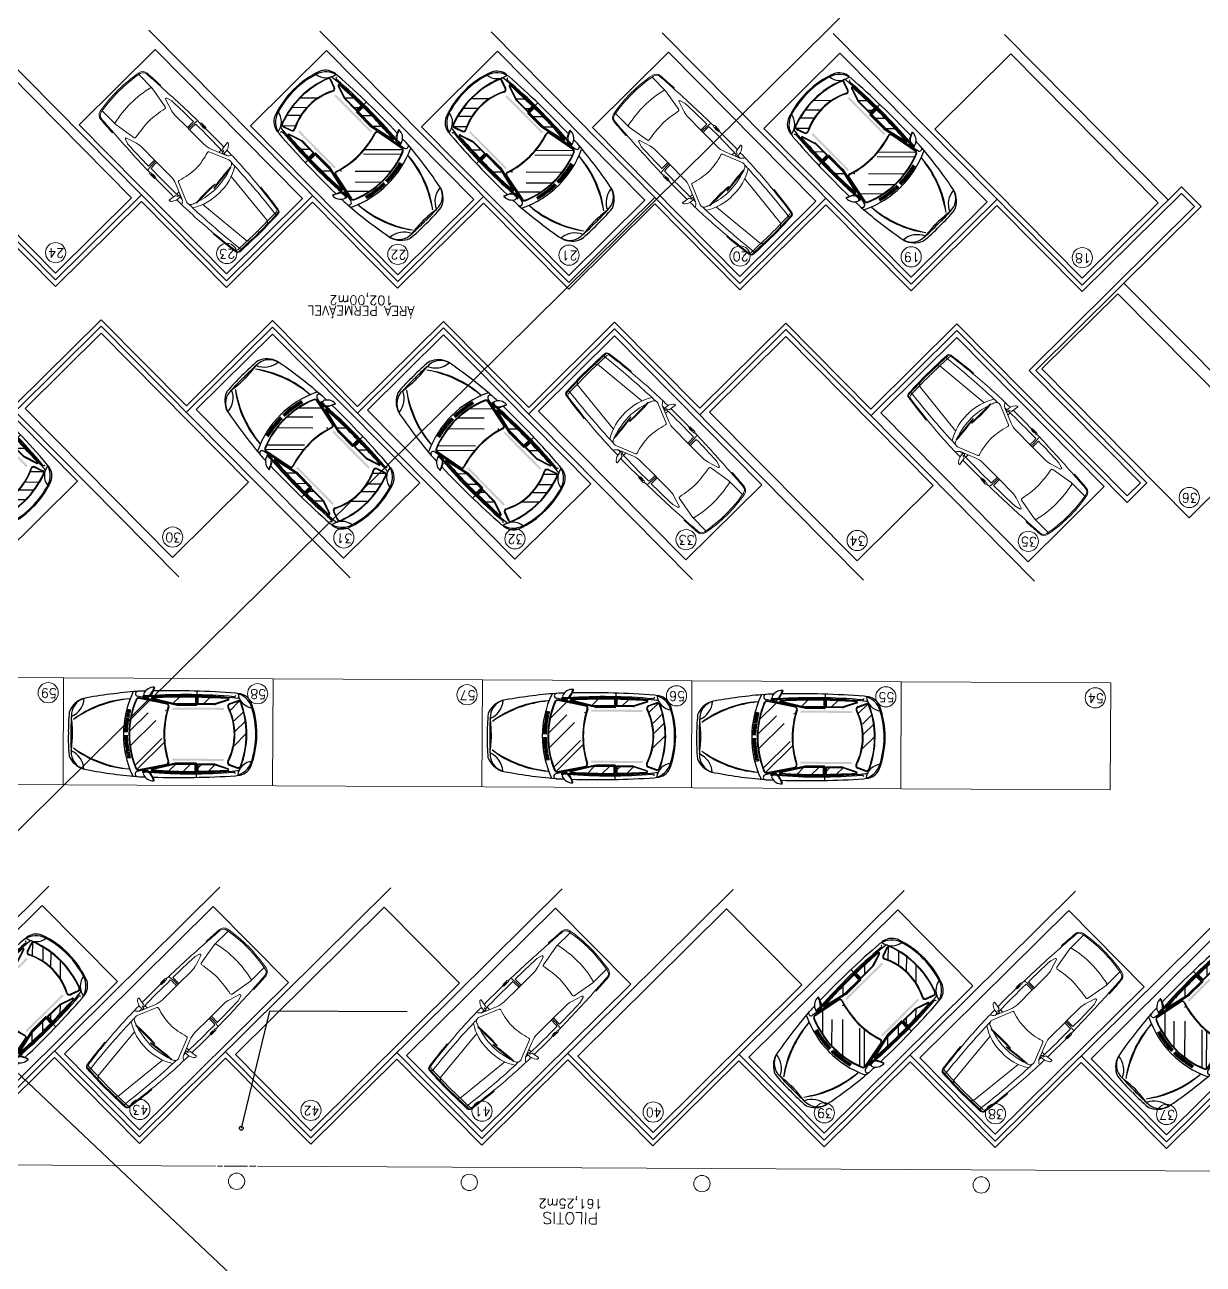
# Model space of a CAD drawing. Extents: x -1057 to 3416, y -340 to 4111.
# Drawn here: x 2323.86 to 2349.19, y -23.34 to 3.28 of the extents above; entities that cross this region are included whole.
import ezdxf
from ezdxf.enums import TextEntityAlignment as Align

# ---------------------------------------------------------------- set-up
doc = ezdxf.new("R2010")
doc.units = 0
doc.header["$LTSCALE"] = 50
doc.linetypes.add('CONTINU', pattern=[0])
doc.layers.add('0.1', color=8, linetype='Continuous', lineweight=13)
doc.layers.add('layout', color=1, linetype='Continuous')
doc.layers.add('medir projeto', color=6, linetype='Continuous')
doc.styles.get("Standard").update_dxf_attribs({"font": 'romans.shx'})

# ---------------------------------------------------------------- blocks, each defined once
blk = doc.blocks.new('ÁREA')
for p in [(0.00005, 0.00376), (0, 0)]:
    blk.add_attdef('COMPARTIMENTO', text='', height=0.0025).set_placement(p, align=Align.CENTER)
at = {"color": 1}
for p in [(-0.00005, -0.00376), (-0.0001, -0.00752)]:
    blk.add_attdef('ÁREA', text='', height=0.002, dxfattribs=at).set_placement(p, align=Align.CENTER)
blk = doc.blocks.new('Car')
at = {"layer": 'layout', "color": 8}
for p, q in [((-44.4, -116.8), (-45.5, -110.7)), ((-42.5, -116.4), (-43.6, -110.2)), ((-41.1, -116), (-42, -109.8)), ((-39.1, -115.6), (-40.1, -109.4)), ((-37.2, -115.2), (-38.1, -108.9)), ((-35.8, -114.9), (-36.5, -108.6)), ((-33.8, -114.5), (-34.6, -108.2)), ((-31.8, -114.1), (-32.6, -107.8)), ((-30.4, -113.9), (-31, -107.6)), ((-28.4, -113.5), (-29, -107.4)), ((-26.4, -113.2), (-27.1, -107.2)), ((-25, -113), (-25.5, -107)), ((-23, -112.8), (-23.5, -106.4)), ((25.2, -163.1), (-22.1, -115.7)), ((-21.2, -112.5), (-21.3, -106.1)), ((-19.2, -112.3), (-19.3, -105.9)), ((-17.2, -112.1), (-17.4, -105.7)), ((-15.7, -111.9), (-15.7, -105.5)), ((-13.7, -111.8), (-13.7, -105.3)), ((-11.7, -111.6), (-11.7, -105.2)), ((-9.7, -111.5), (-9.7, -105.1)), ((-7.7, -111.4), (-7.7, -105)), ((-5.7, -111.3), (-5.7, -104.9)), ((-3.7, -111.3), (-3.7, -104.8)), ((3.7, -111.3), (3.7, -104.8)), ((39.6, -148.7), (5.2, -114.3)), ((5.7, -111.3), (5.7, -104.9)), ((7.7, -111.4), (7.7, -105)), ((9.7, -111.5), (9.7, -105.1)), ((11.7, -111.6), (11.7, -105.2)), ((13.7, -111.8), (13.7, -105.3)), ((15.7, -111.9), (15.7, -105.5)), ((17.2, -112.1), (17.4, -105.7)), ((19.2, -112.3), (19.3, -105.9)), ((21.2, -112.5), (21.3, -106.1)), ((23, -112.8), (23.5, -106.4)), ((25, -113), (25.5, -107)), ((26.4, -113.2), (27.1, -107.2)), ((28.4, -113.5), (29, -107.4)), ((30.4, -113.9), (31, -107.6)), ((31.8, -114.1), (32.6, -107.8)), ((33.8, -114.5), (34.6, -108.2)), ((35.8, -114.9), (36.5, -108.6)), ((37.2, -115.2), (38.1, -108.9)), ((39.1, -115.6), (40.1, -109.4)), ((41.1, -116), (42, -109.8)), ((42.5, -116.4), (43.6, -110.2)), ((44.4, -116.8), (45.5, -110.7)), ((-53.8, -202.9), (-70.4, -128.8)), ((-67.3, -131.9), (-57, -183.8)), ((-66.3, -131.7), (-56.1, -183.6)), ((-15.9, -179.3), (-66, -129.1)), ((-8.4, -174.6), (-58.2, -124.8)), ((63.1, -148), (32.6, -117.5)), ((53.8, -202.9), (70.4, -128.8)), ((56.1, -183.6), (66.3, -131.7)), ((57, -183.8), (67.3, -131.9)), ((-86.3, -160.6), (-73.2, -154.7)), ((-72.4, -154), (-71.3, -150.4)), ((-71.4, -149.7), (-71.5, -143.3)), ((-70.4, -149.4), (-70.5, -140)), ((-69.4, -149.1), (-69.5, -139.9)), ((-68.4, -148.9), (-68.7, -139.9)), ((-56.9, -198.5), (-67, -155.8)), ((-55.9, -198.3), (-66, -155.6)), ((55.9, -198.3), (66, -155.6)), ((56.9, -198.5), (67, -155.8)), ((68.4, -148.9), (68.7, -139.9)), ((69.4, -149.1), (69.5, -139.9)), ((70.4, -149.4), (70.5, -140)), ((72.4, -154), (71.3, -150.4)), ((71.4, -149.7), (71.5, -143.3)), ((86.3, -160.6), (73.2, -154.7)), ((44.8, -182.6), (43.4, -181.3)), ((-56.8, -200.2), (-68.8, -188.2)), ((-56.8, -237.2), (-56.8, -199.5)), ((-55.8, -237.2), (-55.8, -199.5)), ((-53.8, -238.7), (-53.8, -203.1)), ((53.8, -238.7), (53.8, -203.1)), ((55.8, -237.2), (55.8, -199.5)), ((56.8, -237.2), (56.8, -199.5)), ((69.3, -207.1), (57.6, -195.4)), ((-56.8, -227.8), (-69.3, -215.2)), ((-80.7, -239.7), (-54.8, -239.7)), ((-68.3, -237.2), (-69.2, -236.3)), ((-69.1, -237.2), (-56.8, -237.2)), ((-69.1, -238.2), (-56.8, -238.2)), ((-56.8, -241.4), (-69, -241.4)), ((-56.8, -242.4), (-69, -242.4)), ((-56.8, -248.7), (-62.9, -242.6)), ((-56.8, -272.4), (-56.8, -242.4)), ((-55.8, -272.4), (-55.8, -242.4)), ((80.7, -239.7), (54.8, -239.7)), ((55.8, -272.4), (55.8, -242.4)), ((69.1, -237.2), (56.8, -237.2)), ((69.1, -238.2), (56.8, -238.2)), ((56.8, -241.4), (69, -241.4)), ((56.8, -242.4), (69, -242.4)), ((56.8, -272.4), (56.8, -242.4)), ((68.3, -263.5), (56.8, -251.9)), ((-57, -273.8), (-68.3, -262.5)), ((-65.1, -298.3), (-57, -273.6)), ((-64.2, -298.6), (-56, -273.9)), ((64.2, -298.6), (56, -273.9)), ((65.1, -298.3), (57, -273.6)), ((-57.2, -300.9), (-62.7, -316.3)), ((62.7, -316.3), (57.2, -300.9)), ((-56.3, -301.3), (-61.8, -316.6)), ((1.6, -332.4), (-21.8, -309)), ((25.1, -330.6), (5.5, -311)), ((42.5, -327), (25.2, -309.8)), ((61.9, -318.8), (44.9, -301.8)), ((61.8, -316.6), (56.3, -301.3))]:
    blk.add_line(p, q, dxfattribs=at)
for centre, radius, start, end in [((-7.8, -326.7), 326.8, 88.6351, 95.7726), ((7.8, -326.7), 326.8, 84.2274, 91.3649), ((-34.3, -38.3), 32.9, 86.5625, 164.4958), ((-69, 10.4), 40, 274.3393, 336.719), ((-25.6, -41.2), 42.5, 111.779, 161.6544), ((122.7, -124.6), 188.5, 142.4297, 176.6237), ((155.6, -136.8), 222.3, 145.0929, 173.9605), ((-40.2, -4.5), 3, 97.674, 111.779), ((-10, -339.3), 334.6, 88.282, 93.8135), ((10.1, 328.4), 336.5, 262.7695, 268.2851), ((10, -339.3), 334.6, 86.1865, 91.718), ((-10.1, 328.4), 336.5, 271.7149, 277.2305), ((-155.6, -136.8), 222.3, 6.0395, 34.9071), ((-122.7, -124.6), 188.5, 3.3763, 37.5703), ((69, 10.4), 40, 203.281, 265.6607), ((34.3, -38.3), 32.9, 15.5042, 93.4375), ((40.2, -4.5), 3, 68.221, 82.326), ((25.6, -41.2), 42.5, 18.3456, 68.221), ((866.8, -205.6), 949.5, 169.2081, 175.3433), ((-866.8, -205.6), 949.5, 4.6567, 10.7919), ((0.5, -286.5), 183.7, 90, 115.0781), ((-64.4, -113.6), 1, 172.7258, 290.5969), ((0, -280.4), 167.2, 90.0065, 112.6232), ((0, -280.4), 166.2, 90.0085, 112.6252), ((-0.5, -286.5), 183.7, 64.9219, 90), ((0, -280.4), 167.2, 67.3768, 89.9935), ((0, -280.4), 166.2, 67.3768, 89.9935), ((64.4, -113.6), 1, 249.4031, 7.2742), ((1565.6, -198.2), 1646.7, 177.6205, 178.0972), ((-75, -129.5), 4.65, 8.7491, 183.5185), ((-77.8, -119.2), 1, 174.7727, 295.0781), ((-69.7, -139.9), 1, 2.0031, 90.1843), ((-62.4, -130.8), 5, 111.9536, 193.3017), ((-62.4, -130.8), 4, 111.9536, 193.5543), ((62.4, -130.8), 4.01, 346.5287, 68.1294), ((62.4, -130.8), 5, 346.6983, 68.0464), ((69.7, -139.9), 1, 89.8157, 177.9969), ((75, -129.5), 4.65, 356.4815, 171.2509), ((77.8, -119.2), 1, 244.9219, 5.2273), ((-1565.6, -198.2), 1646.7, 1.9028, 2.3795), ((-67, -159.1), 20.4, 115.2032, 181.9349), ((-94.9, -128.7), 32, 283.4706, 317.3927), ((-86.5, -159.6), 1, 193.8166, 282.2331), ((1565.6, -198.2), 1646.7, 178.6017, 183.9759), ((-74.5, -143.4), 3, 0.889, 115.2032), ((940.7, -224.1), 1014.7, 175.8385, 184.8151), ((-72.5, -140.1), 1, 0.889, 98.0676), ((936.4, -221.1), 1008.4, 175.9397, 185.4333), ((-72.4, -149.7), 1, 287.9404, 0.889), ((-71.5, -140), 1, 0.889, 95.2234), ((-71.4, -149.4), 1, 285.265, 0.889), ((-70.5, -139.9), 1, 0.889, 92.3899), ((770.4, -218.9), 840.8, 175.6929, 181.2505), ((-70.4, -149.1), 1, 282.6212, 0.889), ((770.4, -218.9), 839.8, 175.6943, 181.2501), ((-69.4, -148.9), 1, 280.1196, 2.0031), ((-67, -155.8), 1, 13.3017, 174.5453), ((67, -155.8), 1, 5.4547, 166.6983), ((-770.4, -218.9), 839.8, 358.7499, 4.3057), ((-936.4, -221.1), 1008.4, 354.5667, 4.0603), ((-770.4, -218.9), 840.8, 358.7495, 4.3071), ((69.4, -148.9), 1, 177.9969, 259.8804), ((70.4, -149.1), 1, 179.111, 257.3788), ((70.5, -139.9), 1, 87.6101, 179.111), ((71.4, -149.4), 1, 179.111, 254.735), ((71.5, -140), 1, 84.7766, 179.111), ((-940.7, -224.1), 1014.7, 355.1849, 4.1615), ((94.9, -128.7), 32, 222.6073, 256.5294), ((72.4, -149.7), 1, 179.111, 252.0596), ((72.5, -140.1), 1, 81.9324, 179.111), ((74.5, -143.4), 3, 64.7968, 179.111), ((73.4, -153.7), 1, 196.4299, 257.7669), ((67, -159.1), 20.4, 358.0651, 64.7968), ((-1565.6, -198.2), 1646.7, 356.0241, 1.3983), ((86.5, -159.6), 1, 257.7669, 346.1834), ((-52.2, -182.7), 5, 193.3017, 287.8184), ((-52.2, -182.7), 4, 193.5543, 287.8184), ((0, -345), 166.5, 90, 107.8184), ((0, -345), 165.5, 90, 107.8184), ((0, -345), 166.5, 72.1816, 90), ((0, -345), 165.5, 72.1816, 90), ((52.2, -182.7), 5, 252.1816, 346.6983), ((52.2, -182.7), 4, 252.1816, 346.4457), ((-60.8, -199.5), 4, 360, 13.3017), ((-60.8, -199.5), 5, 0, 13.3017), ((-54.8, -203.1), 1, 0, 13.3017), ((54.8, -203.1), 1, 166.6983, 180), ((60.8, -199.5), 5, 166.6983, 180), ((60.8, -199.5), 4, 166.6983, 180), ((-69.1, -237.2), 1, 181.5835, 270), ((-69, -242.4), 1, 90, 181.1066), ((9004.6, 48.7), 9079.4, 181.83701, 182.18864), ((9004.6, 48.7), 9078.4, 181.83709, 182.18858), ((-56.8, -237.2), 1, 270, 0), ((-56.8, -242.4), 1, 0, 90), ((-54.8, -238.7), 1, 270, 0), ((54.8, -238.7), 1, 180, 270), ((56.8, -237.2), 1, 180, 270), ((56.8, -242.4), 1, 90, 180), ((-9004.6, 48.7), 9078.4, 357.81142, 358.16291), ((-9004.6, 48.7), 9079.4, 357.81136, 358.16299), ((69, -242.4), 1, 358.8934, 90), ((69.1, -237.2), 1, 270, 358.4165), ((-60.8, -272.4), 4, 341.6525, 360), ((-60.8, -272.4), 5, 341.6525, 360), ((60.8, -272.4), 5, 180, 198.3475), ((60.8, -272.4), 4, 180, 198.3475), ((-66.1, -298), 2, 183.0738, 341.6525), ((-66.1, -298), 1, 183.4405, 341.6525), ((-52.5, -302.6), 5, 63.1357, 160.3462), ((-52.5, -302.6), 4, 63.1357, 160.3462), ((0, -198.9), 112.2, 243.1357, 270), ((0, -198.9), 111.2, 243.1357, 270), ((0, -198.9), 111.2, 270, 296.8643), ((0, -198.9), 112.2, 270, 296.8643), ((52.5, -302.6), 5, 19.6538, 116.8643), ((52.5, -302.6), 4, 19.6538, 116.8643), ((66.1, -298), 2, 198.3475, 356.9262), ((66.1, -298), 1, 198.3475, 356.5595), ((-39.1, -305.6), 38.6, 190.1502, 253.6248), ((-79.7, -346.5), 30, 5.2584, 84.7128), ((-46.8, -314.4), 30, 185.5819, 244.441), ((-73.3, -309.4), 3, 270, 5.5819), ((-62.6, -316.1), 5, 185.4333, 247.7979), ((-58, -317.9), 5, 160.3462, 249.5059), ((-58, -317.9), 4, 160.3462, 249.5059), ((0, -162.8), 170.6, 249.5059, 270), ((0, -162.8), 169.6, 249.5059, 270), ((0, -162.8), 169.6, 270, 290.4941), ((0, -162.8), 170.6, 270, 290.4941), ((79.7, -346.5), 30, 95.2872, 174.7416), ((39.1, -305.6), 38.6, 286.3752, 349.8498), ((58, -317.9), 4, 290.4941, 19.6538), ((58, -317.9), 5, 290.4941, 19.6538), ((46.8, -314.4), 30, 295.559, 354.4181), ((62.6, -316.1), 5, 292.2021, 354.5667), ((73.3, -309.4), 3, 174.4181, 270), ((0, -181.6), 170.6, 249.5059, 270), ((0, -181.6), 168.6, 252.2391, 270), ((0, -181.6), 170.6, 270, 290.4941), ((0, -181.6), 168.6, 270, 287.7609)]:
    blk.add_arc(centre, radius, start, end, dxfattribs=at)
for points in [[(-49.6, -290.4), (-45.8, -290.4), (-49.6, -194), (-45.8, -194)], [(49.6, -290.4), (45.8, -290.4), (49.6, -194), (45.8, -194)]]:
    blk.add_solid(points, dxfattribs=at)
blk = doc.blocks.new('TEMPRA3')
for p, q in [((-0.157, 0.823), (-0.131, 0.862)), ((-0.075, 0.872), (-0.101, 0.713)), ((-0.085, 0.882), (-0.082, 0.882)), ((-1.26, 0.697), (-1.26, 0.716)), ((0.058, 0.464), (-0.363, 0.637)), ((0.069, 0.533), (-0.261, 0.669)), ((-0.101, 0.713), (-0.151, 0.694)), ((-0.151, 0.694), (-0.151, 0.656)), ((-0.098, 0.674), (-0.098, 0.602)), ((0.756, 0.496), (0.756, 0.679)), ((1.287, 0.519), (1.517, 0.592)), ((1.406, 0.471), (1.886, 0.553)), ((1.515, 0.629), (1.414, 0.659)), ((1.806, 0.709), (1.807, 0.728)), ((0.687, 0.496), (0.259, 0.496)), ((1.136, 0.496), (0.756, 0.496)), ((0.058, -0.464), (-0.363, -0.637)), ((0.687, -0.496), (0.259, -0.496)), ((1.136, -0.496), (0.756, -0.496)), ((0.756, -0.496), (0.756, -0.679)), ((1.287, -0.519), (1.517, -0.592)), ((1.406, -0.471), (1.886, -0.553)), ((-1.26, -0.697), (-1.26, -0.716)), ((0.069, -0.533), (-0.261, -0.669)), ((-0.151, -0.694), (-0.151, -0.656)), ((-0.101, -0.713), (-0.151, -0.694)), ((-0.075, -0.872), (-0.101, -0.713)), ((-0.098, -0.674), (-0.098, -0.602)), ((1.515, -0.629), (1.414, -0.659)), ((1.806, -0.709), (1.807, -0.728)), ((-0.157, -0.823), (-0.131, -0.862)), ((-0.085, -0.882), (-0.082, -0.882))]:
    blk.add_line(p, q)
at = {"color": 9}
for p, q in [((-1.875, 0.533), (-1.914, 0.533)), ((-1.869, 0.63), (-1.647, 0.654)), ((0.49, 0.777), (0.614, 0.777)), ((0.49, 0.767), (0.567, 0.767)), ((0.577, 0.757), (0.577, 0.748)), ((0.634, 0.757), (0.634, 0.748)), ((1.886, 0.553), (2.3, 0.553)), ((-1.881, 0.307), (-1.924, 0.254)), ((-1.881, 0.307), (-0.653, 0.428)), ((-0.527, 0.509), (-0.536, 0.509)), ((-0.536, 0.509), (-0.532, -0.064)), ((0.687, 0.496), (0.756, 0.496)), ((-0.568, 0.016), (-0.577, 0.017)), ((-0.568, 0.015), (-0.577, 0.014)), ((-0.577, 0.014), (-0.51, -0.555)), ((-1.881, -0.308), (-1.924, -0.255)), ((-0.532, -0.064), (-0.523, -0.064)), ((-1.881, -0.307), (-0.653, -0.428)), ((0.687, -0.496), (0.756, -0.496)), ((-1.875, -0.533), (-1.914, -0.533)), ((-1.869, -0.631), (-1.647, -0.655)), ((-0.51, -0.555), (-0.501, -0.554)), ((0.49, -0.767), (0.567, -0.767)), ((0.49, -0.777), (0.614, -0.777)), ((0.577, -0.757), (0.577, -0.748)), ((0.634, -0.757), (0.634, -0.748)), ((1.886, -0.553), (2.3, -0.553))]:
    blk.add_line(p, q, dxfattribs=at)
for points in [[(0.486, 0.76), (0.486, 0.749, 0.414214), (0.496, 0.739), (0.558, 0.739, 0.414214), (0.568, 0.749), (0.568, 0.759)], [(0.486, -0.76), (0.486, -0.749, -0.414214), (0.496, -0.739), (0.558, -0.739, -0.414214), (0.568, -0.749), (0.568, -0.759)]]:
    blk.add_lwpolyline(points, format="xyb", dxfattribs=at)
for centre, radius, start, end in [((0.052, 0.685), 0.25, 146.5293, 160.4209), ((-0.079, 0.816), 0.0696, 117.5198, 138.9652), ((-0.092, 0.841), 0.0416, 80.8067, 117.5198), ((-0.083, 0.874), 0.00833, 350.8067, 80.8067), ((46.287, -1.061), 48.25, 178.0551, 178.7396), ((-1.864, 0.574), 0.07, 98.0767, 178.0551), ((0.026, -12.748), 13.526, 95.4579, 98.0767), ((-0.091, -10.408), 11.166, 90.4891, 96.0118), ((1.08, -0.033), 1.689, 158.4883, 161.8833), ((-0.403, 0.55), 0.0959, 65.2249, 157.5632), ((0.355, -17.256), 17.935, 91.743, 91.9698), ((0.075, 0.7), 0.267, 168.223, 189.9837), ((-0.143, 0.755), 0.0434, 160.4209, 180), ((0.355, -17.256), 17.935, 88.9571, 91.6179), ((0.213, -22.305), 23.067, 89.3717, 90.7606), ((0.259, 0.996), 0.5, 247.6625, 270), ((0.213, -22.305), 23.067, 89.0973, 89.3437), ((0.115, -25.837), 26.599, 86.3544, 88.8806), ((-0.298, 0.555), 0.987, 356.5337, 7.1274), ((0.636, -17.099), 17.778, 87.5716, 89.6146), ((1.385, 0.564), 0.1, 73.296, 87.5716), ((1.509, 0.61), 0.02, 295.0881, 73.296), ((0.028, -29.336), 30.117, 85.8738, 86.6125), ((1.892, 0.523), 0.03, 17.6685, 101.6613), ((2.183, 0.56), 0.144, 10.2757, 85.2864), ((-1.242, -0.033), 3.619, 0.5277, 9.8398), ((1.08, -0.033), 1.689, 163.0258, 178.8872), ((1.496, -0.036), 1.496, 161.9012, 178.6096), ((0.046, 0.438), 0.0288, 340.8387, 65.2249), ((1.136, 0.996), 0.5, 270, 287.5892), ((1.415, 0.442), 0.03, 107.5892, 190.5643), ((-1.901, -0.176), 3.343, 3.0173, 10.5643), ((-0.298, 0.005), 2.281, 359.8835, 13.3775), ((1.08, 0.033), 1.689, 181.1128, 199.382), ((-1.901, 0.176), 3.343, 349.4357, 356.9827), ((-0.298, -0.005), 2.281, 346.6225, 0.1165), ((-1.242, 0.033), 3.619, 350.1602, 359.4723), ((46.287, 1.06), 48.25, 181.2604, 181.9449), ((1.496, 0.036), 1.496, 181.3904, 198.0988), ((0.046, -0.438), 0.0288, 294.7751, 19.1613), ((0.259, -0.996), 0.5, 90, 112.3375), ((-0.298, -0.555), 0.987, 352.8726, 3.4663), ((1.136, -0.996), 0.5, 72.4108, 90), ((1.415, -0.442), 0.03, 169.4357, 252.4108), ((1.892, -0.523), 0.03, 258.3387, 342.3315), ((-1.864, -0.575), 0.07, 181.9449, 261.9233), ((0.026, 12.748), 13.526, 261.9735, 264.5421), ((-0.091, 10.408), 11.166, 263.9882, 269.5109), ((1.08, 0.033), 1.689, 200.3288, 201.5117), ((1.08, 0.033), 1.689, 200.3288, 201.5117), ((-0.403, -0.55), 0.0959, 202.4368, 294.7751), ((0.355, 17.256), 17.935, 268.0302, 268.257), ((0.075, -0.7), 0.267, 170.0163, 191.777), ((-0.143, -0.755), 0.0434, 180, 199.5791), ((0.052, -0.685), 0.25, 199.5791, 213.4707), ((0.355, 17.256), 17.935, 268.3821, 271.0429), ((0.213, 22.305), 23.067, 269.2394, 270.6283), ((0.213, 22.305), 23.067, 270.6563, 270.9027), ((0.115, 25.837), 26.599, 271.1194, 273.6456), ((0.636, 17.099), 17.778, 270.3854, 272.4284), ((1.385, -0.564), 0.1, 272.4284, 286.704), ((1.509, -0.61), 0.02, 286.704, 64.9119), ((0.028, 29.336), 30.117, 273.3875, 274.1262), ((2.183, -0.56), 0.144, 274.7136, 349.7243), ((-0.079, -0.816), 0.0696, 221.0348, 242.4802), ((-0.092, -0.841), 0.0416, 242.4802, 279.1933), ((-0.083, -0.874), 0.00833, 279.1933, 9.1933)]:
    blk.add_arc(centre, radius, start, end)
for centre, radius, start, end in [((19.555, -0.393), 21.489, 177.397, 178.9536), ((-1.862, 0.581), 0.05, 97.8958, 177.1673), ((43.913, -1.002), 45.813, 178.0177, 178.7486), ((0.137, -16.634), 17.284, 92.2713, 96.6835), ((-1.822, 0.581), 0.05, 97.8958, 177.1673), ((0.026, -12.748), 13.506, 95.4656, 97.8958), ((0.402, 0.031), 1.126, 147.4954, 181.5953), ((0.192, -19.533), 20.183, 91.7794, 92.1012), ((-0.144, 0.846), 0.212, 204.7842, 236.5367), ((-0.17, 0.661), 0.0195, 202.2729, 342.8001), ((0.49, 0.751), 0.0263, 91.9264, 184.8104), ((0.47, 0.753), 0.0061, 200.0424, 315.2534), ((0.49, 0.751), 0.0164, 92.1313, 187.2433), ((0.567, 0.757), 0.01, 0, 90), ((0.606, 0.816), 0.0733, 246.8341, 293.1659), ((0.614, 0.757), 0.02, 0, 90), ((-0.263, 0.555), 0.987, 356.5337, 11.7667), ((0.027, -29.37), 30.131, 85.8821, 86.6147), ((2.181, 0.569), 0.115, 10.4548, 85.2928), ((-1.236, -0.033), 3.585, 0.5327, 10.015), ((-4.071, 0.196), 3.558, 355.8109, 5.0412), ((43.913, 1.002), 45.813, 181.2514, 181.9823), ((0.402, -0.031), 1.126, 178.4047, 212.5046), ((-4.057, -0.683), 3.558, 2.0761, 11.3064), ((-1.236, 0.033), 3.585, 349.985, 359.4673), ((19.555, 0.392), 21.489, 181.0464, 182.603), ((-0.263, -0.555), 0.987, 348.2333, 3.4663), ((-1.862, -0.581), 0.05, 182.8327, 262.1042), ((0.137, 16.634), 17.284, 263.3165, 267.7287), ((-1.822, -0.581), 0.05, 182.8327, 262.1042), ((0.026, 12.748), 13.506, 262.1042, 264.5344), ((0.192, 19.533), 20.183, 267.8988, 268.2206), ((-0.144, -0.846), 0.212, 123.4633, 155.2158), ((-0.17, -0.661), 0.0195, 17.1999, 157.7271), ((0.47, -0.753), 0.0061, 44.7466, 159.9576), ((0.49, -0.751), 0.0263, 175.1896, 268.0736), ((0.49, -0.751), 0.0164, 172.7567, 267.8687), ((0.567, -0.757), 0.01, 270, 0), ((0.606, -0.816), 0.0733, 66.8341, 113.1659), ((0.614, -0.757), 0.02, 270, 360), ((0.027, 29.37), 30.131, 273.3853, 274.1179), ((2.181, -0.569), 0.115, 274.7072, 349.5452)]:
    blk.add_arc(centre, radius, start, end, dxfattribs=at)

msp = doc.modelspace()

# ---------------------------------------------------------------- linework, layer by layer
at = {"layer": '0.1', "color": 8}
for p, q in [((2324.523, -2.201), (2319.175, 3.199)), ((2328.2, -2.219), (2322.852, 3.181)), ((2331.877, -2.237), (2326.529, 3.163)), ((2335.553, -2.255), (2330.206, 3.145)), ((2339.23, -2.273), (2333.883, 3.127)), ((2342.907, -2.292), (2337.56, 3.109)), ((2346.584, -2.31), (2341.237, 3.091)), ((2348.432, -0.48), (2344.914, 3.073)), ((2348.716, -0.199), (2346.584, -2.31)), ((2349.138, -0.625), (2348.716, -0.199)), ((2324.522, -2.342), (2322.693, -0.495)), ((2326.37, -0.513), (2324.522, -2.342)), ((2326.37, -0.372), (2324.523, -2.201)), ((2328.199, -2.361), (2326.37, -0.513)), ((2330.046, -0.531), (2328.199, -2.361)), ((2330.047, -0.39), (2328.2, -2.219)), ((2331.876, -2.379), (2330.046, -0.531)), ((2333.724, -0.408), (2331.877, -2.237)), ((2337.401, -0.426), (2335.553, -2.255)), ((2341.078, -0.444), (2339.23, -2.273)), ((2344.755, -0.462), (2342.907, -2.292)), ((2348.715, -0.34), (2346.583, -2.451)), ((2348.997, -0.625), (2348.715, -0.34)), ((2333.723, -0.549), (2331.876, -2.379)), ((2335.553, -2.397), (2333.723, -0.549)), ((2337.4, -0.567), (2335.553, -2.397)), ((2339.23, -2.415), (2337.4, -0.567)), ((2341.077, -0.586), (2339.23, -2.415)), ((2342.907, -2.433), (2341.077, -0.586)), ((2344.754, -0.604), (2342.907, -2.433)), ((2346.583, -2.451), (2344.754, -0.604)), ((2345.444, -4.143), (2348.997, -0.625)), ((2345.585, -4.143), (2349.138, -0.625)), ((2350.999, -5.819), (2347.481, -2.266)), ((2327.178, -8.578), (2321.831, -3.178)), ((2323.661, -4.884), (2325.508, -3.054)), ((2325.508, -3.054), (2327.338, -4.902)), ((2327.338, -4.902), (2329.185, -3.072)), ((2329.185, -3.072), (2331.015, -4.92)), ((2331.015, -4.92), (2332.862, -3.091)), ((2332.862, -3.091), (2334.692, -4.938)), ((2334.692, -4.938), (2336.539, -3.109)), ((2336.539, -3.109), (2338.369, -4.956)), ((2338.369, -4.956), (2340.216, -3.127)), ((2340.216, -3.127), (2342.045, -4.974)), ((2342.045, -4.974), (2343.893, -3.145)), ((2343.893, -3.145), (2347.552, -6.84)), ((2323.66, -5.025), (2325.508, -3.196)), ((2330.855, -8.596), (2325.508, -3.196)), ((2327.337, -5.043), (2329.185, -3.214)), ((2334.532, -8.614), (2329.185, -3.214)), ((2331.014, -5.061), (2332.862, -3.232)), ((2338.209, -8.632), (2332.862, -3.232)), ((2334.691, -5.08), (2336.538, -3.25)), ((2341.886, -8.651), (2336.538, -3.25)), ((2338.368, -5.098), (2340.215, -3.268)), ((2345.563, -8.669), (2340.215, -3.268)), ((2342.045, -5.116), (2343.892, -3.286)), ((2343.892, -3.286), (2347.551, -6.981)), ((2347.836, -6.559), (2345.444, -4.143)), ((2347.977, -6.559), (2345.585, -4.143)), ((2347.551, -6.981), (2347.977, -6.559)), ((2347.552, -6.84), (2347.836, -6.559)), ((2347.187, -13.157), (2315.687, -13.001)), ((2318.978, -20.572), (2324.379, -15.224)), ((2322.655, -20.59), (2328.056, -15.243)), ((2326.332, -20.608), (2331.733, -15.261)), ((2330.009, -20.626), (2335.41, -15.279)), ((2333.686, -20.644), (2339.087, -15.297)), ((2337.363, -20.662), (2342.763, -15.315)), ((2341.04, -20.681), (2346.44, -15.333)), ((2344.717, -20.699), (2350.117, -15.351)), ((2322.655, -20.731), (2324.502, -18.902)), ((2326.332, -20.75), (2324.502, -18.902)), ((2326.332, -20.608), (2324.503, -18.761)), ((2330.009, -20.626), (2328.18, -18.779)), ((2333.686, -20.644), (2331.857, -18.797)), ((2337.363, -20.662), (2335.534, -18.815)), ((2341.04, -20.681), (2339.21, -18.833)), ((2344.717, -20.699), (2342.887, -18.851)), ((2348.394, -20.717), (2346.564, -18.869)), ((2348.394, -20.717), (2350.241, -18.887)), ((2326.332, -20.75), (2328.179, -18.92)), ((2330.008, -20.768), (2328.179, -18.92)), ((2330.008, -20.768), (2331.856, -18.938)), ((2333.685, -20.786), (2331.856, -18.938)), ((2333.685, -20.786), (2335.533, -18.956)), ((2337.362, -20.804), (2335.533, -18.956)), ((2337.362, -20.804), (2339.21, -18.975)), ((2341.039, -20.822), (2339.21, -18.975)), ((2341.039, -20.822), (2342.887, -18.993)), ((2344.716, -20.84), (2342.887, -18.993)), ((2344.716, -20.84), (2346.564, -19.011)), ((2348.393, -20.858), (2346.564, -19.011)), ((2348.393, -20.858), (2350.241, -19.029)), ((2327.967, -21.235), (2302.892, -21.112)), ((2328.112, -21.236), (2328.004, -21.235)), ((2328.652, -21.239), (2328.152, -21.236)), ((2328.829, -21.239), (2328.692, -21.239)), ((2358.254, -21.384), (2328.867, -21.24))]:
    msp.add_line(p, q, dxfattribs=at)
at = {"layer": '0.1', "color": 8, "linetype": 'CONTINU', "lineweight": -2}
for p, q in [((2329.125, -17.908), (2328.516, -20.422)), ((2332.082, -17.922), (2329.125, -17.908))]:
    msp.add_line(p, q, dxfattribs=at)
at = {"layer": '0.1', "color": 8}
for points in [[(2321.357, 1.147), (2322.992, 2.765), (2326.158, -0.433), (2324.523, -2.051)], [(2325.034, 1.129), (2326.668, 2.747), (2329.835, -0.451), (2328.2, -2.069)], [(2328.711, 1.11), (2330.345, 2.729), (2333.512, -0.469), (2331.877, -2.087)], [(2332.388, 1.092), (2334.022, 2.711), (2337.188, -0.487), (2335.554, -2.105)], [(2336.065, 1.074), (2337.699, 2.692), (2340.865, -0.505), (2339.231, -2.123)], [(2339.742, 1.056), (2341.376, 2.674), (2344.542, -0.523), (2342.908, -2.142)], [(2343.419, 1.038), (2345.053, 2.656), (2348.219, -0.541), (2346.585, -2.16)], [(2345.716, -4.113), (2347.35, -2.495), (2350.517, -5.692), (2348.882, -7.311)], [(2320.196, -4.946), (2321.83, -3.328), (2324.996, -6.525), (2323.362, -8.144)], [(2323.873, -4.964), (2325.507, -3.346), (2328.673, -6.543), (2327.039, -8.162)], [(2327.55, -4.982), (2329.184, -3.364), (2332.35, -6.562), (2330.716, -8.18)], [(2331.226, -5), (2332.861, -3.382), (2336.027, -6.58), (2334.393, -8.198)], [(2334.903, -5.018), (2336.538, -3.4), (2339.704, -6.598), (2338.07, -8.216)], [(2338.58, -5.037), (2340.215, -3.418), (2343.381, -6.616), (2341.747, -8.234)], [(2342.257, -5.055), (2343.892, -3.436), (2347.058, -6.634), (2345.423, -8.252)], [(2325.854, -17.274), (2324.235, -15.639), (2321.038, -18.806), (2322.656, -20.44)], [(2329.531, -17.292), (2327.912, -15.657), (2324.715, -18.824), (2326.333, -20.458)], [(2333.208, -17.31), (2331.589, -15.676), (2328.392, -18.842), (2330.01, -20.476)], [(2336.884, -17.328), (2335.266, -15.694), (2332.068, -18.86), (2333.687, -20.494)], [(2340.561, -17.346), (2338.943, -15.712), (2335.745, -18.878), (2337.364, -20.512)], [(2344.238, -17.364), (2342.62, -15.73), (2339.422, -18.896), (2341.041, -20.531)], [(2347.915, -17.382), (2346.297, -15.748), (2343.099, -18.914), (2344.718, -20.549)], [(2351.592, -17.401), (2349.974, -15.766), (2346.776, -18.933), (2348.394, -20.567)]]:
    msp.add_lwpolyline(points, close=True, dxfattribs=at)
for points in [[(2315.687, -13.001), (2315.699, -10.702), (2347.198, -10.857)], [(2324.698, -10.746), (2324.687, -13.046)], [(2329.198, -10.768), (2329.187, -13.068)], [(2333.698, -10.79), (2333.687, -13.09)], [(2338.198, -10.812), (2338.187, -13.112)], [(2342.698, -10.835), (2342.687, -13.135)], [(2347.198, -10.857), (2347.187, -13.157)]]:
    msp.add_lwpolyline(points, dxfattribs=at)
for centre in [(2324.527, -1.614), (2328.204, -1.632), (2331.881, -1.65), (2335.558, -1.668), (2339.234, -1.686), (2342.911, -1.704), (2346.588, -1.722), (2348.886, -6.873), (2327.042, -7.724), (2330.719, -7.742), (2334.396, -7.761), (2338.073, -7.779), (2341.75, -7.797), (2345.427, -7.815), (2324.367, -11.067), (2328.867, -11.089), (2333.367, -11.111), (2337.867, -11.133), (2342.366, -11.156), (2346.866, -11.178), (2326.336, -20.021), (2330.013, -20.039), (2333.69, -20.057), (2337.367, -20.075), (2341.044, -20.093), (2344.721, -20.111), (2348.398, -20.129)]:
    msp.add_circle(centre, 0.217, dxfattribs=at)
at = {"layer": '0.1', "color": 8, "linetype": 'CONTINU', "lineweight": -2}
msp.add_circle((2328.516, -20.422), 0.0423, dxfattribs=at)
at = {"layer": '0.1', "color": 7}
for centre in [(2328.415, -21.562), (2333.415, -21.587), (2338.415, -21.612), (2344.415, -21.641)]:
    msp.add_circle(centre, 0.175, dxfattribs=at)
at = {"layer": 'medir projeto', "color": 5, "linetype": 'CONTINU', "lineweight": -2}
for p, q in [((2234.603, -102.131), (2440.695, 101.627)), ((2205.005, 92.863), (2424.251, -114.182))]:
    msp.add_line(p, q, dxfattribs=at)

# ---------------------------------------------------------------- block references
at = {"layer": '0.1', "color": 8, "linetype": 'CONTINU'}
for p, rotation in [((2327.538, 0.187), 134.7174815060634), ((2338.569, 0.132), 134.7174815060634), ((2337.275, -5.565), 314.7174815060633), ((2344.629, -5.601), 314.7174815060633), ((2326.987, -18.198), 44.71748150606341), ((2334.34, -18.234), 44.71748150606341), ((2345.371, -18.289), 44.71748150606341)]:
    msp.add_blockref('TEMPRA3', p, dxfattribs=dict(at, rotation=rotation))
for p, xscale, yscale, zscale, rotation in [((2332.489, -0.989), 0.01149999999999999, 0.01149999999999999, 0.01149999999999999, 224.7174815060635), ((2336.166, -1.007), 0.01149999999999999, 0.01149999999999999, 0.01149999999999999, 224.7174815060635), ((2343.52, -1.044), 0.01149999999999999, 0.01149999999999999, 0.01149999999999999, 224.7174815060635), ((2321.176, -4.22), 0.01150000000000001, 0.01150000000000001, 0.01150000000000001, 44.71748150606341), ((2328.529, -4.256), 0.01150000000000001, 0.01150000000000001, 0.01150000000000001, 44.71748150606341), ((2332.206, -4.274), 0.01150000000000001, 0.01150000000000001, 0.01150000000000001, 44.71748150606341), ((2324.801, -11.946), 0.01150000000000001, 0.01150000000000001, 0.01150000000000001, 89.71748150606336), ((2333.801, -11.99), 0.01150000000000001, 0.01150000000000001, 0.01150000000000001, 89.71748150606336), ((2338.301, -12.012), 0.01150000000000001, 0.01150000000000001, 0.01150000000000001, 89.71748150606336), ((2321.923, -19.524), 0.01150000000000001, 0.01150000000000001, 0.01150000000000001, 134.7174815060635), ((2340.308, -19.615), 0.01150000000000001, 0.01150000000000001, 0.01150000000000001, 134.7174815060635), ((2347.662, -19.651), 0.01150000000000001, 0.01150000000000001, 0.01150000000000001, 134.7174815060635)]:
    msp.add_blockref('Car', p, dxfattribs=dict(at, xscale=xscale, yscale=yscale, zscale=zscale, rotation=rotation))
at = {"layer": '0.1', "color": 8}
ref = msp.add_blockref('ÁREA', (2331.09, -2.825), dxfattribs=dict(at, xscale=133.3333333333334, yscale=133.3333333333334, zscale=133.3333333333334, rotation=179.7174815060635))
ref.add_attrib('COMPARTIMENTO', 'ÁREA PERMEÁVEL', dxfattribs={"layer": '0', "color": 1, "height": 0.2, "rotation": 179.7175}).set_placement((2331.091, -2.76), align=Align.CENTER)
ref.add_attrib('ÁREA', '102,00m2', dxfattribs={"layer": '0', "color": 1, "height": 0.2, "rotation": 179.7175}).set_placement((2331.098, -2.537), align=Align.CENTER)
ref = msp.add_blockref('ÁREA', (2335.584, -22.231), dxfattribs=dict(at, xscale=133.3333333333334, yscale=133.3333333333334, zscale=133.3333333333334, rotation=179.7174815060635))
ref.add_attrib('COMPARTIMENTO', 'PILOTIS', dxfattribs={"layer": '0', "color": 3, "height": 0.25, "rotation": 179.7175}).set_placement((2335.584, -22.231), align=Align.CENTER)
ref.add_attrib('ÁREA', '161,25m2', dxfattribs={"layer": '0', "color": 1, "height": 0.2, "rotation": 179.7175}).set_placement((2335.592, -21.943), align=Align.CENTER)

# ---------------------------------------------------------------- texts
at = {"layer": '0.1', "color": 7}
for s, p in [('24', (2324.712, -1.522)), ('23', (2328.389, -1.54)), ('22', (2332.066, -1.558)), ('21', (2335.743, -1.576)), ('20', (2339.419, -1.595)), ('19', (2343.096, -1.613)), ('18', (2346.773, -1.631)), ('36', (2349.071, -6.782)), ('30', (2327.227, -7.633)), ('31', (2330.904, -7.651)), ('32', (2334.581, -7.669)), ('33', (2338.258, -7.687)), ('34', (2341.935, -7.705)), ('35', (2345.612, -7.723)), ('59', (2324.552, -10.975)), ('58', (2329.052, -10.998)), ('57', (2333.552, -11.02)), ('56', (2338.052, -11.042)), ('55', (2342.551, -11.064)), ('54', (2347.051, -11.086)), ('43', (2326.521, -19.929)), ('42', (2330.198, -19.947)), ('41', (2333.875, -19.965)), ('40', (2337.552, -19.984)), ('39', (2341.229, -20.002)), ('38', (2344.906, -20.02)), ('37', (2348.583, -20.038))]:
    msp.add_text(s, height=0.2, rotation=179.7175, dxfattribs=at).set_placement(p)

doc.saveas('drawing.dxf')
